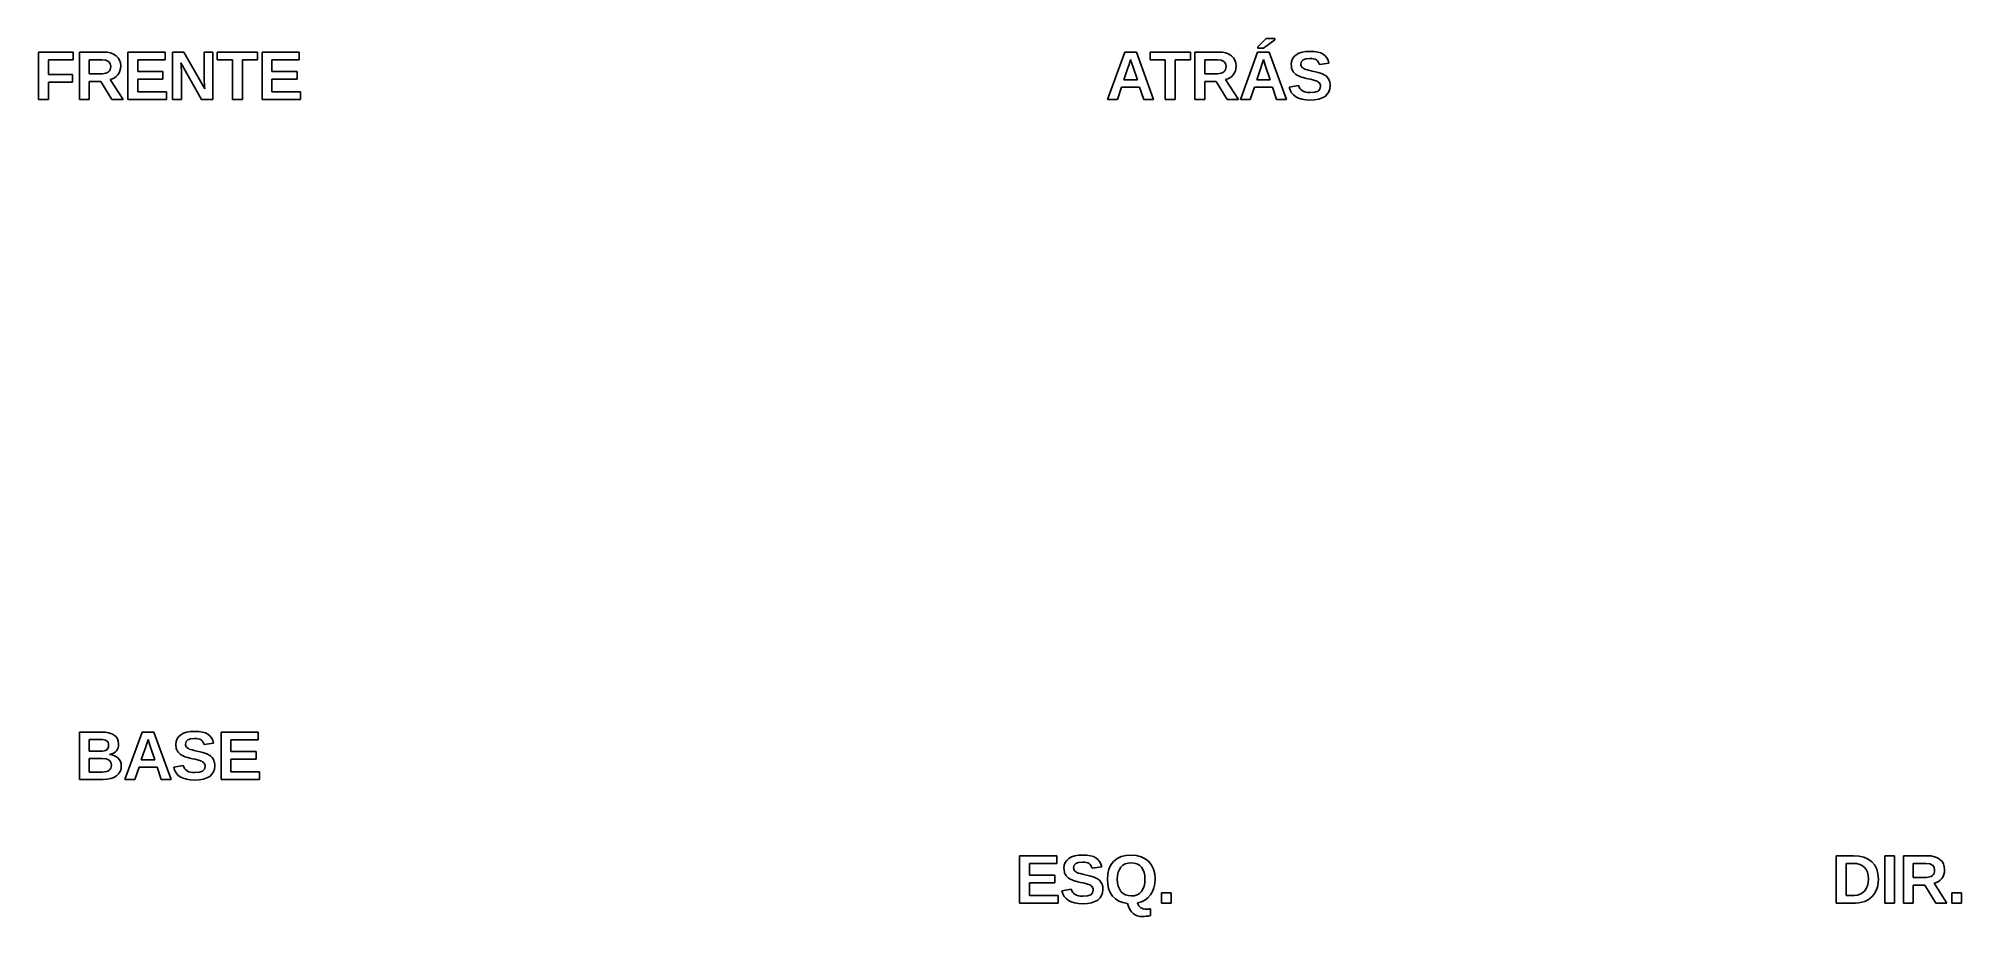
# Model space of a CAD drawing. Header units: metres. Extents: x 30 to 185, y 17 to 88.
import ezdxf

# ---------------------------------------------------------------- set-up
doc = ezdxf.new("R2010")
doc.units = ezdxf.units.M

msp = doc.modelspace()

# ---------------------------------------------------------------- linework, layer by layer
for p, q in [((128.843, 88.0122), (128.16, 87.3232)), ((128.16, 87.3232), (128.16, 87.2391)), ((128.16, 87.2391), (128.621, 87.2391)), ((128.621, 87.2391), (129.543, 87.8955)), ((129.543, 88.0122), (128.843, 88.0122)), ((129.543, 87.8955), (129.543, 88.0122)), ((32.3392, 86.9109), (29.5209, 86.9109)), ((29.5209, 86.9109), (29.5209, 83.089)), ((30.3211, 85.1098), (30.3211, 86.2925)), ((30.3211, 86.2925), (32.3392, 86.2925)), ((32.3392, 86.2925), (32.3392, 86.9109)), ((34.7445, 86.9109), (32.8349, 86.9109)), ((32.8349, 86.9109), (32.8349, 83.089)), ((33.6351, 85.1613), (33.6351, 86.2897)), ((33.6351, 86.2897), (34.6604, 86.2897)), ((34.6604, 86.2897), (34.969, 86.2553)), ((35.0668, 86.8925), (34.7445, 86.9109)), ((34.969, 86.2553), (35.1894, 86.1521)), ((35.3501, 86.8373), (35.0668, 86.8925)), ((35.1894, 86.1521), (35.3216, 85.98)), ((35.3216, 85.98), (35.3657, 85.7391)), ((35.3548, 85.6098), (35.3223, 85.4957)), ((35.5944, 86.7453), (35.3501, 86.8373)), ((35.3657, 85.7391), (35.3548, 85.6098)), ((35.7997, 86.6166), (35.5944, 86.7453)), ((35.9623, 86.4534), (35.7997, 86.6166)), ((36.0784, 86.2582), (35.9623, 86.4534)), ((36.1481, 86.031), (36.0784, 86.2582)), ((36.1144, 85.3976), (36.1571, 85.5778)), ((36.1713, 85.7717), (36.1481, 86.031)), ((36.1571, 85.5778), (36.1713, 85.7717)), ((39.7584, 86.9109), (36.7529, 86.9109)), ((36.7529, 86.9109), (36.7529, 83.089)), ((37.5531, 85.3322), (37.5531, 86.2925)), ((37.5531, 86.2925), (39.7584, 86.2925)), ((39.7584, 86.2925), (39.7584, 86.9109)), ((41.2857, 86.9109), (40.3716, 86.9109)), ((40.3716, 86.9109), (40.3716, 83.089)), ((41.0548, 85.8283), (41.0335, 86.0321)), ((41.0335, 86.0321), (42.6989, 83.089)), ((41.0701, 85.6455), (41.0548, 85.8283)), ((41.0792, 85.4838), (41.0701, 85.6455)), ((42.9756, 83.9434), (41.2857, 86.9109)), ((43.6375, 86.9109), (42.9268, 86.9109)), ((42.9268, 86.9109), (42.9268, 84.6893)), ((43.6375, 83.089), (43.6375, 86.9109)), ((47.2517, 86.9109), (43.9804, 86.9109)), ((43.9804, 86.9109), (43.9804, 86.2925)), ((43.9804, 86.2925), (45.2146, 86.2925)), ((45.2146, 86.2925), (45.2146, 83.089)), ((46.0148, 86.2925), (47.2517, 86.2925)), ((46.0148, 83.089), (46.0148, 86.2925)), ((47.2517, 86.2925), (47.2517, 86.9109)), ((50.6091, 86.9109), (47.6036, 86.9109)), ((47.6036, 86.9109), (47.6036, 83.089)), ((48.4038, 85.3322), (48.4038, 86.2925)), ((48.4038, 86.2925), (50.6091, 86.2925)), ((50.6091, 86.2925), (50.6091, 86.9109)), ((117.391, 86.9109), (115.996, 83.089)), ((118.335, 86.9109), (117.391, 86.9109)), ((117.504, 85.2214), (117.646, 85.6347)), ((117.646, 85.6347), (117.738, 85.9076)), ((117.738, 85.9076), (117.781, 86.0402)), ((117.781, 86.0402), (117.799, 86.1009)), ((117.799, 86.1009), (117.816, 86.1582)), ((117.816, 86.1582), (117.832, 86.2121)), ((117.832, 86.2121), (117.846, 86.2626)), ((117.846, 86.2626), (117.863, 86.3223)), ((117.863, 86.3223), (117.919, 86.1351)), ((117.919, 86.1351), (118.036, 85.7662)), ((118.036, 85.7662), (118.413, 84.6677)), ((119.723, 83.089), (118.335, 86.9109)), ((122.707, 86.9109), (119.436, 86.9109)), ((119.436, 86.9109), (119.436, 86.2925)), ((119.436, 86.2925), (120.67, 86.2925)), ((120.67, 86.2925), (120.67, 83.089)), ((121.47, 86.2925), (122.707, 86.2925)), ((121.47, 83.089), (121.47, 86.2925)), ((122.707, 86.2925), (122.707, 86.9109)), ((124.969, 86.9109), (123.059, 86.9109)), ((123.059, 86.9109), (123.059, 83.089)), ((123.859, 85.1613), (123.859, 86.2897)), ((123.859, 86.2897), (124.884, 86.2897)), ((124.884, 86.2897), (125.193, 86.2553)), ((125.291, 86.8925), (124.969, 86.9109)), ((125.193, 86.2553), (125.413, 86.1521)), ((125.574, 86.8373), (125.291, 86.8925)), ((125.413, 86.1521), (125.546, 85.98)), ((125.546, 85.98), (125.59, 85.7391)), ((125.579, 85.6098), (125.546, 85.4957)), ((125.818, 86.7453), (125.574, 86.8373)), ((125.59, 85.7391), (125.579, 85.6098)), ((126.024, 86.6166), (125.818, 86.7453)), ((126.186, 86.4534), (126.024, 86.6166)), ((126.302, 86.2582), (126.186, 86.4534)), ((126.372, 86.031), (126.302, 86.2582)), ((126.338, 85.3976), (126.381, 85.5778)), ((126.395, 85.7717), (126.372, 86.031)), ((126.381, 85.5778), (126.395, 85.7717)), ((128.138, 86.9109), (126.744, 83.089)), ((129.082, 86.9109), (128.138, 86.9109)), ((128.252, 85.2214), (128.393, 85.6347)), ((128.393, 85.6347), (128.485, 85.9076)), ((128.485, 85.9076), (128.529, 86.0402)), ((128.529, 86.0402), (128.547, 86.1009)), ((128.547, 86.1009), (128.564, 86.1582)), ((128.564, 86.1582), (128.579, 86.2121)), ((128.579, 86.2121), (128.594, 86.2626)), ((128.594, 86.2626), (128.61, 86.3223)), ((128.61, 86.3223), (128.667, 86.1351)), ((128.667, 86.1351), (128.783, 85.7662)), ((128.783, 85.7662), (129.161, 84.6677)), ((130.471, 83.089), (129.082, 86.9109)), ((130.887, 86.143), (130.862, 85.8991)), ((130.862, 85.8991), (130.866, 85.8003)), ((130.866, 85.8003), (130.876, 85.7072)), ((130.876, 85.7072), (130.892, 85.6199)), ((130.96, 86.3565), (130.887, 86.143)), ((130.892, 85.6199), (130.915, 85.5384)), ((131.081, 86.5397), (130.96, 86.3565)), ((131.252, 86.6925), (131.081, 86.5397)), ((131.468, 86.813), (131.252, 86.6925)), ((131.729, 86.899), (131.468, 86.813)), ((131.641, 85.9453), (131.686, 86.1446)), ((131.646, 85.8741), (131.641, 85.9453)), ((131.66, 85.8096), (131.646, 85.8741)), ((131.684, 85.752), (131.66, 85.8096)), ((131.718, 85.7011), (131.684, 85.752)), ((131.686, 86.1446), (131.823, 86.287)), ((131.762, 85.6554), (131.718, 85.7011)), ((132.035, 86.9507), (131.729, 86.899)), ((131.814, 85.6133), (131.762, 85.6554)), ((131.876, 85.5747), (131.814, 85.6133)), ((131.823, 86.287), (132.05, 86.3725)), ((131.947, 85.5397), (131.876, 85.5747)), ((132.384, 86.9679), (132.035, 86.9507)), ((132.05, 86.3725), (132.368, 86.4009)), ((132.368, 86.4009), (132.529, 86.3931)), ((132.717, 86.954), (132.384, 86.9679)), ((132.529, 86.3931), (132.67, 86.3697)), ((132.67, 86.3697), (132.791, 86.3307)), ((133.006, 86.9122), (132.717, 86.954)), ((132.791, 86.3307), (132.893, 86.2761)), ((132.893, 86.2761), (132.977, 86.2061)), ((132.977, 86.2061), (133.045, 86.1209)), ((133.251, 86.8427), (133.006, 86.9122)), ((133.045, 86.1209), (133.098, 86.0203)), ((133.098, 86.0203), (133.135, 85.9045)), ((133.135, 85.9045), (133.911, 86.0103)), ((133.451, 86.7454), (133.251, 86.8427)), ((133.614, 86.6161), (133.451, 86.7454)), ((133.745, 86.4505), (133.614, 86.6161)), ((133.844, 86.2485), (133.745, 86.4505)), ((133.911, 86.0103), (133.844, 86.2485)), ((32.2768, 85.1098), (30.3211, 85.1098)), ((30.3211, 84.4913), (32.2768, 84.4913)), ((30.3211, 83.089), (30.3211, 84.4913)), ((32.2768, 84.4913), (32.2768, 85.1098)), ((34.6822, 85.1613), (33.6351, 85.1613)), ((33.6351, 84.5402), (34.5737, 84.5402)), ((33.6351, 83.089), (33.6351, 84.5402)), ((34.5737, 84.5402), (35.4606, 83.089)), ((34.8402, 85.1708), (34.6822, 85.1613)), ((34.9778, 85.1993), (34.8402, 85.1708)), ((35.0951, 85.2468), (34.9778, 85.1993)), ((35.1921, 85.3132), (35.0951, 85.2468)), ((35.268, 85.3968), (35.1921, 85.3132)), ((35.3223, 85.4957), (35.268, 85.3968)), ((35.3277, 84.6948), (35.5117, 84.7534)), ((36.3612, 83.089), (35.3277, 84.6948)), ((35.5117, 84.7534), (35.6756, 84.8369)), ((35.6756, 84.8369), (35.8195, 84.9453)), ((35.8195, 84.9453), (35.9435, 85.0786)), ((35.9435, 85.0786), (36.0432, 85.2312)), ((36.0432, 85.2312), (36.1144, 85.3976)), ((39.5929, 85.3322), (37.5531, 85.3322)), ((37.5531, 83.7074), (37.5531, 84.7138)), ((37.5531, 84.7138), (39.5929, 84.7138)), ((39.5929, 84.7138), (39.5929, 85.3322)), ((41.0823, 85.3431), (41.0792, 85.4838)), ((41.0823, 83.089), (41.0823, 85.3431)), ((42.9268, 84.6893), (42.9298, 84.5166)), ((42.9298, 84.5166), (42.939, 84.3347)), ((42.939, 84.3347), (42.9542, 84.1436)), ((42.9542, 84.1436), (42.9756, 83.9434)), ((50.4436, 85.3322), (48.4038, 85.3322)), ((48.4038, 83.7074), (48.4038, 84.7138)), ((48.4038, 84.7138), (50.4436, 84.7138)), ((50.4436, 84.7138), (50.4436, 85.3322)), ((116.796, 83.089), (117.136, 84.0655)), ((117.136, 84.0655), (118.592, 84.0655)), ((117.315, 84.6677), (117.504, 85.2214)), ((118.413, 84.6677), (117.315, 84.6677)), ((118.592, 84.0655), (118.931, 83.089)), ((124.906, 85.1613), (123.859, 85.1613)), ((123.859, 84.5402), (124.798, 84.5402)), ((123.859, 83.089), (123.859, 84.5402)), ((124.798, 84.5402), (125.685, 83.089)), ((125.064, 85.1708), (124.906, 85.1613)), ((125.202, 85.1993), (125.064, 85.1708)), ((125.319, 85.2468), (125.202, 85.1993)), ((125.416, 85.3132), (125.319, 85.2468)), ((125.492, 85.3968), (125.416, 85.3132)), ((125.546, 85.4957), (125.492, 85.3968)), ((125.552, 84.6948), (125.736, 84.7534)), ((126.585, 83.089), (125.552, 84.6948)), ((125.736, 84.7534), (125.9, 84.8369)), ((125.9, 84.8369), (126.044, 84.9453)), ((126.044, 84.9453), (126.167, 85.0786)), ((126.167, 85.0786), (126.267, 85.2312)), ((126.267, 85.2312), (126.338, 85.3976)), ((127.544, 83.089), (127.883, 84.0655)), ((127.883, 84.0655), (129.34, 84.0655)), ((128.062, 84.6677), (128.252, 85.2214)), ((129.161, 84.6677), (128.062, 84.6677)), ((129.34, 84.0655), (129.679, 83.089)), ((131.456, 84.2119), (130.683, 84.0845)), ((130.683, 84.0845), (130.762, 83.8368)), ((130.915, 85.5384), (130.944, 85.4623)), ((130.944, 85.4623), (130.979, 85.3912)), ((130.979, 85.3912), (131.018, 85.3253)), ((131.018, 85.3253), (131.063, 85.2644)), ((131.063, 85.2644), (131.113, 85.2082)), ((131.113, 85.2082), (131.168, 85.1562)), ((131.168, 85.1562), (131.228, 85.1085)), ((131.228, 85.1085), (131.294, 85.065)), ((131.294, 85.065), (131.364, 85.025)), ((131.364, 85.025), (131.437, 84.9877)), ((131.437, 84.9877), (131.515, 84.9531)), ((131.505, 84.0705), (131.456, 84.2119)), ((131.572, 83.9498), (131.505, 84.0705)), ((131.515, 84.9531), (131.597, 84.9213)), ((131.597, 84.9213), (131.698, 84.8883)), ((131.698, 84.8883), (131.831, 84.8504)), ((131.831, 84.8504), (131.996, 84.8076)), ((132.043, 85.5044), (131.947, 85.5397)), ((131.996, 84.8076), (132.194, 84.7599)), ((132.177, 85.4648), (132.043, 85.5044)), ((132.351, 85.421), (132.177, 85.4648)), ((132.194, 84.7599), (132.422, 84.7116)), ((132.563, 85.3729), (132.351, 85.421)), ((132.422, 84.7116), (132.61, 84.667)), ((132.819, 85.3157), (132.563, 85.3729)), ((132.61, 84.667), (132.758, 84.6261)), ((132.758, 84.6261), (132.866, 84.589)), ((133.035, 85.2607), (132.819, 85.3157)), ((132.866, 84.589), (132.948, 84.5515)), ((132.948, 84.5515), (133.021, 84.5096)), ((133.021, 84.5096), (133.084, 84.4634)), ((133.213, 85.2079), (133.035, 85.2607)), ((133.084, 84.4634), (133.137, 84.4127)), ((133.137, 84.4127), (133.179, 84.3562)), ((133.179, 84.3562), (133.209, 84.2926)), ((133.233, 84.1441), (133.181, 83.921)), ((133.209, 84.2926), (133.227, 84.222)), ((133.351, 85.1573), (133.213, 85.2079)), ((133.227, 84.222), (133.233, 84.1441)), ((133.464, 85.1057), (133.351, 85.1573)), ((133.564, 85.0501), (133.464, 85.1057)), ((133.651, 84.9904), (133.564, 85.0501)), ((133.727, 84.9267), (133.651, 84.9904)), ((133.792, 84.8577), (133.727, 84.9267)), ((133.849, 84.7823), (133.792, 84.8577)), ((133.898, 84.7004), (133.849, 84.7823)), ((133.938, 84.612), (133.898, 84.7004)), ((133.97, 84.517), (133.938, 84.612)), ((133.993, 84.415), (133.97, 84.517)), ((133.986, 83.9261), (134.012, 84.1903)), ((134.007, 84.3061), (133.993, 84.415)), ((134.012, 84.1903), (134.007, 84.3061)), ((29.5209, 83.089), (30.3211, 83.089)), ((32.8349, 83.089), (33.6351, 83.089)), ((35.4606, 83.089), (36.3612, 83.089)), ((36.7529, 83.089), (39.8696, 83.089)), ((39.8696, 83.7074), (37.5531, 83.7074)), ((39.8696, 83.089), (39.8696, 83.7074)), ((40.3716, 83.089), (41.0823, 83.089)), ((42.6989, 83.089), (43.6375, 83.089)), ((45.2146, 83.089), (46.0148, 83.089)), ((47.6036, 83.089), (50.7203, 83.089)), ((50.7203, 83.7074), (48.4038, 83.7074)), ((50.7203, 83.089), (50.7203, 83.7074)), ((115.996, 83.089), (116.796, 83.089)), ((118.931, 83.089), (119.723, 83.089)), ((120.67, 83.089), (121.47, 83.089)), ((123.059, 83.089), (123.859, 83.089)), ((125.685, 83.089), (126.585, 83.089)), ((126.744, 83.089), (127.544, 83.089)), ((129.679, 83.089), (130.471, 83.089)), ((130.762, 83.8368), (130.877, 83.6227)), ((130.877, 83.6227), (131.03, 83.4421)), ((131.03, 83.4421), (131.22, 83.2951)), ((131.22, 83.2951), (131.449, 83.1812)), ((131.449, 83.1812), (131.718, 83.0998)), ((131.658, 83.8501), (131.572, 83.9498)), ((131.763, 83.7711), (131.658, 83.8501)), ((131.718, 83.0998), (132.026, 83.051)), ((131.888, 83.7112), (131.763, 83.7711)), ((132.035, 83.6684), (131.888, 83.7112)), ((132.026, 83.051), (132.373, 83.0348)), ((132.204, 83.6427), (132.035, 83.6684)), ((132.395, 83.6342), (132.204, 83.6427)), ((132.373, 83.0348), (132.752, 83.0533)), ((132.762, 83.6661), (132.395, 83.6342)), ((132.752, 83.0533), (133.082, 83.109)), ((133.024, 83.7617), (132.762, 83.6661)), ((133.181, 83.921), (133.024, 83.7617)), ((133.082, 83.109), (133.363, 83.2018)), ((133.363, 83.2018), (133.595, 83.3317)), ((133.595, 83.3317), (133.777, 83.4968)), ((133.777, 83.4968), (133.908, 83.6949)), ((133.908, 83.6949), (133.986, 83.9261)), ((34.5845, 31.9109), (32.8349, 31.9109)), ((32.8349, 31.9109), (32.8349, 28.089)), ((33.6351, 30.3702), (33.6351, 31.3169)), ((33.6351, 31.3169), (34.5465, 31.3169)), ((34.5465, 31.3169), (34.698, 31.3101)), ((34.9131, 31.8957), (34.5845, 31.9109)), ((34.698, 31.3101), (34.8297, 31.2897)), ((34.8297, 31.2897), (34.9415, 31.2558)), ((35.1992, 31.8502), (34.9131, 31.8957)), ((34.9415, 31.2558), (35.0334, 31.2083)), ((35.0334, 31.2083), (35.1052, 31.1448)), ((35.1052, 31.1448), (35.1565, 31.0626)), ((35.4427, 31.7743), (35.1992, 31.8502)), ((35.6437, 31.6681), (35.4427, 31.7743)), ((35.801, 31.5322), (35.6437, 31.6681)), ((35.9133, 31.3674), (35.801, 31.5322)), ((35.9807, 31.1735), (35.9133, 31.3674)), ((36.0031, 30.9507), (35.9807, 31.1735)), ((37.9139, 31.9109), (36.5197, 28.089)), ((38.8578, 31.9109), (37.9139, 31.9109)), ((38.3228, 31.1009), (38.3398, 31.1582)), ((38.3398, 31.1582), (38.3554, 31.2121)), ((38.3554, 31.2121), (38.3696, 31.2626)), ((38.3696, 31.2626), (38.3858, 31.3223)), ((38.3858, 31.3223), (38.4429, 31.1351)), ((38.4429, 31.1351), (38.5594, 30.7662)), ((40.2466, 28.089), (38.8578, 31.9109)), ((40.6627, 31.143), (40.6384, 30.8991)), ((40.7357, 31.3565), (40.6627, 31.143)), ((40.8574, 31.5397), (40.7357, 31.3565)), ((41.0276, 31.6925), (40.8574, 31.5397)), ((41.2444, 31.813), (41.0276, 31.6925)), ((41.5054, 31.899), (41.2444, 31.813)), ((41.4169, 30.9453), (41.4623, 31.1446)), ((41.4623, 31.1446), (41.5986, 31.287)), ((41.8106, 31.9507), (41.5054, 31.899)), ((41.5986, 31.287), (41.8258, 31.3725)), ((42.1601, 31.9679), (41.8106, 31.9507)), ((41.8258, 31.3725), (42.1438, 31.4009)), ((42.1438, 31.4009), (42.3048, 31.3931)), ((42.4933, 31.954), (42.1601, 31.9679)), ((42.3048, 31.3931), (42.4459, 31.3697)), ((42.4459, 31.3697), (42.5672, 31.3307)), ((42.7823, 31.9122), (42.4933, 31.954)), ((42.5672, 31.3307), (42.6687, 31.2761)), ((42.6687, 31.2761), (42.7525, 31.2061)), ((42.7525, 31.2061), (42.8209, 31.1209)), ((43.027, 31.8427), (42.7823, 31.9122)), ((42.8209, 31.1209), (42.8739, 31.0203)), ((43.2274, 31.7454), (43.027, 31.8427)), ((43.39, 31.6161), (43.2274, 31.7454)), ((43.5208, 31.4505), (43.39, 31.6161)), ((43.6199, 31.2485), (43.5208, 31.4505)), ((43.6873, 31.0103), (43.6199, 31.2485)), ((47.2951, 31.9109), (44.2896, 31.9109)), ((44.2896, 31.9109), (44.2896, 28.089)), ((45.0898, 30.3322), (45.0898, 31.2925)), ((45.0898, 31.2925), (47.2951, 31.2925)), ((47.2951, 31.2925), (47.2951, 31.9109)), ((34.552, 30.3702), (33.6351, 30.3702)), ((33.6351, 28.683), (33.6351, 29.7789)), ((33.6351, 29.7789), (34.6496, 29.7789)), ((34.7099, 30.3776), (34.552, 30.3702)), ((34.6496, 29.7789), (34.9866, 29.7453)), ((34.8446, 30.3997), (34.7099, 30.3776)), ((34.956, 30.4366), (34.8446, 30.3997)), ((35.0443, 30.4882), (34.956, 30.4366)), ((34.9866, 29.7453), (35.2274, 29.6446)), ((35.1113, 30.5546), (35.0443, 30.4882)), ((35.1592, 30.6357), (35.1113, 30.5546)), ((35.1565, 31.0626), (35.1873, 30.9617)), ((35.1879, 30.7316), (35.1592, 30.6357)), ((35.1873, 30.9617), (35.1975, 30.8422)), ((35.1975, 30.8422), (35.1879, 30.7316)), ((35.2274, 29.6446), (35.3718, 29.4768)), ((35.2735, 30.0989), (35.4462, 30.1474)), ((35.4916, 30.0604), (35.2735, 30.0989)), ((35.4462, 30.1474), (35.5952, 30.2139)), ((35.6821, 29.9989), (35.4916, 30.0604)), ((35.5952, 30.2139), (35.7208, 30.2986)), ((35.8449, 29.9146), (35.6821, 29.9989)), ((35.7208, 30.2986), (35.8227, 30.4014)), ((35.8227, 30.4014), (35.9017, 30.5196)), ((35.9801, 29.8073), (35.8449, 29.9146)), ((35.9017, 30.5196), (35.958, 30.6506)), ((35.958, 30.6506), (35.9919, 30.7943)), ((36.0863, 29.6791), (35.9801, 29.8073)), ((35.9919, 30.7943), (36.0031, 30.9507)), ((36.1622, 29.5317), (36.0863, 29.6791)), ((37.8379, 29.6677), (38.0278, 30.2214)), ((38.9365, 29.6677), (37.8379, 29.6677)), ((38.0278, 30.2214), (38.1689, 30.6347)), ((38.1689, 30.6347), (38.2611, 30.9076)), ((38.2611, 30.9076), (38.3045, 31.0402)), ((38.3045, 31.0402), (38.3228, 31.1009)), ((38.5594, 30.7662), (38.9365, 29.6677)), ((40.6384, 30.8991), (40.6417, 30.8003)), ((40.6417, 30.8003), (40.6516, 30.7072)), ((40.6516, 30.7072), (40.6682, 30.6199)), ((40.6682, 30.6199), (40.6913, 30.5384)), ((40.6913, 30.5384), (40.7204, 30.4623)), ((40.7204, 30.4623), (40.7547, 30.3912)), ((40.7547, 30.3912), (40.7943, 30.3253)), ((40.7943, 30.3253), (40.8391, 30.2644)), ((40.8391, 30.2644), (40.8891, 30.2082)), ((40.8891, 30.2082), (40.9442, 30.1562)), ((40.9442, 30.1562), (41.0044, 30.1085)), ((41.0044, 30.1085), (41.0696, 30.065)), ((41.0696, 30.065), (41.1395, 30.025)), ((41.1395, 30.025), (41.2134, 29.9877)), ((41.2134, 29.9877), (41.2914, 29.9531)), ((41.2914, 29.9531), (41.3734, 29.9213)), ((41.3734, 29.9213), (41.4738, 29.8883)), ((41.4217, 30.8741), (41.4169, 30.9453)), ((41.4362, 30.8096), (41.4217, 30.8741)), ((41.4604, 30.752), (41.4362, 30.8096)), ((41.4942, 30.7011), (41.4604, 30.752)), ((41.4738, 29.8883), (41.6068, 29.8504)), ((41.5375, 30.6554), (41.4942, 30.7011)), ((41.5901, 30.6133), (41.5375, 30.6554)), ((41.6521, 30.5747), (41.5901, 30.6133)), ((41.6068, 29.8504), (41.7722, 29.8076)), ((41.7234, 30.5397), (41.6521, 30.5747)), ((41.8188, 30.5044), (41.7234, 30.5397)), ((41.7722, 29.8076), (41.9702, 29.7599)), ((41.9533, 30.4648), (41.8188, 30.5044)), ((42.1267, 30.421), (41.9533, 30.4648)), ((41.9702, 29.7599), (42.1983, 29.7116)), ((42.3391, 30.3729), (42.1267, 30.421)), ((42.1983, 29.7116), (42.3863, 29.667)), ((42.5949, 30.3157), (42.3391, 30.3729)), ((42.3863, 29.667), (42.534, 29.6261)), ((42.534, 29.6261), (42.6416, 29.589)), ((42.8114, 30.2607), (42.5949, 30.3157)), ((42.6416, 29.589), (42.7241, 29.5515)), ((42.9888, 30.2079), (42.8114, 30.2607)), ((42.8739, 31.0203), (42.9115, 30.9045)), ((42.9115, 30.9045), (43.6873, 31.0103)), ((43.1271, 30.1573), (42.9888, 30.2079)), ((43.2396, 30.1057), (43.1271, 30.1573)), ((43.3397, 30.0501), (43.2396, 30.1057)), ((43.4274, 29.9904), (43.3397, 30.0501)), ((43.5028, 29.9267), (43.4274, 29.9904)), ((43.5679, 29.8577), (43.5028, 29.9267)), ((43.6248, 29.7823), (43.5679, 29.8577)), ((43.6737, 29.7004), (43.6248, 29.7823)), ((43.7144, 29.612), (43.6737, 29.7004)), ((43.7464, 29.517), (43.7144, 29.612)), ((47.1296, 30.3322), (45.0898, 30.3322)), ((45.0898, 28.7074), (45.0898, 29.7138)), ((45.0898, 29.7138), (47.1296, 29.7138)), ((47.1296, 29.7138), (47.1296, 30.3322)), ((32.8349, 28.089), (34.7473, 28.089)), ((34.6794, 28.683), (33.6351, 28.683)), ((34.8591, 28.6918), (34.6794, 28.683)), ((34.7473, 28.089), (35.0755, 28.1068)), ((35.0127, 28.7179), (34.8591, 28.6918)), ((35.1405, 28.7616), (35.0127, 28.7179)), ((35.0755, 28.1068), (35.3657, 28.1602)), ((35.2423, 28.8227), (35.1405, 28.7616)), ((35.32, 28.9013), (35.2423, 28.8227)), ((35.3755, 28.9973), (35.32, 28.9013)), ((35.3657, 28.1602), (35.618, 28.2492)), ((35.3718, 29.4768), (35.42, 29.2418)), ((35.4089, 29.1108), (35.3755, 28.9973)), ((35.42, 29.2418), (35.4089, 29.1108)), ((35.618, 28.2492), (35.8322, 28.3738)), ((35.8322, 28.3738), (36.0031, 28.5309)), ((36.0031, 28.5309), (36.1252, 28.7176)), ((36.1252, 28.7176), (36.1984, 28.9338)), ((36.2077, 29.3651), (36.1622, 29.5317)), ((36.1984, 28.9338), (36.2229, 29.1794)), ((36.2229, 29.1794), (36.2077, 29.3651)), ((36.5197, 28.089), (37.3199, 28.089)), ((37.3199, 28.089), (37.6589, 29.0655)), ((37.6589, 29.0655), (39.1155, 29.0655)), ((39.1155, 29.0655), (39.4546, 28.089)), ((39.4546, 28.089), (40.2466, 28.089)), ((41.2325, 29.2119), (40.4594, 29.0845)), ((40.4594, 29.0845), (40.5377, 28.8368)), ((40.5377, 28.8368), (40.6533, 28.6227)), ((40.6533, 28.6227), (40.8062, 28.4421)), ((40.8062, 28.4421), (40.9964, 28.2951)), ((40.9964, 28.2951), (41.2251, 28.1812)), ((41.2251, 28.1812), (41.4935, 28.0998)), ((41.2811, 29.0705), (41.2325, 29.2119)), ((41.3484, 28.9498), (41.2811, 29.0705)), ((41.4343, 28.8501), (41.3484, 28.9498)), ((41.5389, 28.7711), (41.4343, 28.8501)), ((41.4935, 28.0998), (41.8015, 28.051)), ((41.6639, 28.7112), (41.5389, 28.7711)), ((41.8109, 28.6684), (41.6639, 28.7112)), ((41.8015, 28.051), (42.1492, 28.0348)), ((41.9799, 28.6427), (41.8109, 28.6684)), ((42.171, 28.6342), (41.9799, 28.6427)), ((42.1492, 28.0348), (42.5277, 28.0533)), ((42.5377, 28.6661), (42.171, 28.6342)), ((42.5277, 28.0533), (42.8575, 28.109)), ((42.7996, 28.7617), (42.5377, 28.6661)), ((42.7241, 29.5515), (42.7969, 29.5096)), ((42.7969, 29.5096), (42.8598, 29.4634)), ((42.9567, 28.921), (42.7996, 28.7617)), ((42.8575, 28.109), (43.1387, 28.2018)), ((42.8598, 29.4634), (42.9128, 29.4127)), ((42.9128, 29.4127), (42.9549, 29.3562)), ((42.9549, 29.3562), (42.985, 29.2926)), ((43.0091, 29.1441), (42.9567, 28.921)), ((42.985, 29.2926), (43.0031, 29.222)), ((43.0031, 29.222), (43.0091, 29.1441)), ((43.1387, 28.2018), (43.3712, 28.3317)), ((43.3712, 28.3317), (43.5534, 28.4968)), ((43.5534, 28.4968), (43.6835, 28.6949)), ((43.6835, 28.6949), (43.7616, 28.9261)), ((43.7693, 29.415), (43.7464, 29.517)), ((43.7616, 28.9261), (43.7876, 29.1903)), ((43.783, 29.3061), (43.7693, 29.415)), ((43.7876, 29.1903), (43.783, 29.3061)), ((44.2896, 28.089), (47.4063, 28.089)), ((47.4063, 28.7074), (45.0898, 28.7074)), ((47.4063, 28.089), (47.4063, 28.7074)), ((111.895, 21.9109), (108.889, 21.9109)), ((108.889, 21.9109), (108.889, 18.089)), ((111.895, 21.2925), (111.895, 21.9109)), ((113.081, 21.813), (112.865, 21.6925)), ((113.342, 21.899), (113.081, 21.813)), ((113.648, 21.9507), (113.342, 21.899)), ((113.997, 21.9679), (113.648, 21.9507)), ((114.33, 21.954), (113.997, 21.9679)), ((114.619, 21.9122), (114.33, 21.954)), ((114.864, 21.8427), (114.619, 21.9122)), ((115.064, 21.7454), (114.864, 21.8427)), ((117.102, 21.839), (116.773, 21.6779)), ((117.482, 21.9357), (117.102, 21.839)), ((117.911, 21.9679), (117.482, 21.9357)), ((118.341, 21.9353), (117.911, 21.9679)), ((118.721, 21.8377), (118.341, 21.9353)), ((119.051, 21.6749), (118.721, 21.8377)), ((176.33, 21.9109), (174.946, 21.9109)), ((174.946, 21.9109), (174.946, 18.089)), ((176.785, 21.8805), (176.33, 21.9109)), ((177.186, 21.7892), (176.785, 21.8805)), ((177.532, 21.637), (177.186, 21.7892)), ((179.664, 21.9109), (178.864, 21.9109)), ((178.864, 21.9109), (178.864, 18.089)), ((179.664, 18.089), (179.664, 21.9109)), ((182.281, 21.9109), (180.372, 21.9109)), ((180.372, 21.9109), (180.372, 18.089)), ((182.603, 21.8925), (182.281, 21.9109)), ((182.887, 21.8373), (182.603, 21.8925)), ((183.131, 21.7453), (182.887, 21.8373)), ((109.689, 20.3322), (109.689, 21.2925)), ((109.689, 21.2925), (111.895, 21.2925)), ((111.729, 20.3322), (109.689, 20.3322)), ((111.729, 19.7138), (111.729, 20.3322)), ((112.5, 21.143), (112.475, 20.8991)), ((112.475, 20.8991), (112.479, 20.8003)), ((112.479, 20.8003), (112.489, 20.7072)), ((112.489, 20.7072), (112.505, 20.6199)), ((112.573, 21.3565), (112.5, 21.143)), ((112.505, 20.6199), (112.528, 20.5384)), ((112.528, 20.5384), (112.557, 20.4623)), ((112.557, 20.4623), (112.592, 20.3912)), ((112.694, 21.5397), (112.573, 21.3565)), ((112.592, 20.3912), (112.631, 20.3253)), ((112.631, 20.3253), (112.676, 20.2644)), ((112.676, 20.2644), (112.726, 20.2082)), ((112.865, 21.6925), (112.694, 21.5397)), ((113.254, 20.9453), (113.299, 21.1446)), ((113.259, 20.8741), (113.254, 20.9453)), ((113.273, 20.8096), (113.259, 20.8741)), ((113.297, 20.752), (113.273, 20.8096)), ((113.331, 20.7011), (113.297, 20.752)), ((113.299, 21.1446), (113.436, 21.287)), ((113.374, 20.6554), (113.331, 20.7011)), ((113.427, 20.6133), (113.374, 20.6554)), ((113.489, 20.5747), (113.427, 20.6133)), ((113.436, 21.287), (113.663, 21.3725)), ((113.56, 20.5397), (113.489, 20.5747)), ((113.656, 20.5044), (113.56, 20.5397)), ((113.79, 20.4648), (113.656, 20.5044)), ((113.663, 21.3725), (113.981, 21.4009)), ((113.964, 20.421), (113.79, 20.4648)), ((114.176, 20.3729), (113.964, 20.421)), ((113.981, 21.4009), (114.142, 21.3931)), ((114.142, 21.3931), (114.283, 21.3697)), ((114.432, 20.3157), (114.176, 20.3729)), ((114.283, 21.3697), (114.404, 21.3307)), ((114.404, 21.3307), (114.506, 21.2761)), ((114.648, 20.2607), (114.432, 20.3157)), ((114.506, 21.2761), (114.59, 21.2061)), ((114.59, 21.2061), (114.658, 21.1209)), ((114.826, 20.2079), (114.648, 20.2607)), ((114.658, 21.1209), (114.711, 21.0203)), ((114.711, 21.0203), (114.748, 20.9045)), ((114.748, 20.9045), (115.524, 21.0103)), ((115.227, 21.6161), (115.064, 21.7454)), ((115.358, 21.4505), (115.227, 21.6161)), ((115.457, 21.2485), (115.358, 21.4505)), ((115.524, 21.0103), (115.457, 21.2485)), ((116.015, 20.4521), (115.983, 20.0176)), ((116.11, 20.8361), (116.015, 20.4521)), ((116.27, 21.1695), (116.11, 20.8361)), ((116.493, 21.4525), (116.27, 21.1695)), ((116.773, 21.6779), (116.493, 21.4525)), ((116.788, 20.0176), (116.807, 20.3123)), ((116.807, 20.3123), (116.862, 20.5726)), ((116.862, 20.5726), (116.953, 20.7985)), ((116.953, 20.7985), (117.081, 20.99)), ((117.081, 20.99), (117.243, 21.1425)), ((117.243, 21.1425), (117.435, 21.2514)), ((117.435, 21.2514), (117.658, 21.3168)), ((117.658, 21.3168), (117.911, 21.3385)), ((117.911, 21.3385), (118.161, 21.3166)), ((118.161, 21.3166), (118.381, 21.2507)), ((118.381, 21.2507), (118.572, 21.1409)), ((118.572, 21.1409), (118.733, 20.9873)), ((118.733, 20.9873), (118.861, 20.7949)), ((118.861, 20.7949), (118.953, 20.5692)), ((118.953, 20.5692), (119.008, 20.3101)), ((119.008, 20.3101), (119.026, 20.0176)), ((119.331, 21.4471), (119.051, 21.6749)), ((119.555, 21.1624), (119.331, 21.4471)), ((119.715, 20.8293), (119.555, 21.1624)), ((119.811, 20.4477), (119.715, 20.8293)), ((119.843, 20.0176), (119.811, 20.4477)), ((175.746, 18.7074), (175.746, 21.2925)), ((175.746, 21.2925), (176.313, 21.2925)), ((176.313, 21.2925), (176.593, 21.2722)), ((176.593, 21.2722), (176.839, 21.2114)), ((176.839, 21.2114), (177.05, 21.1101)), ((177.05, 21.1101), (177.227, 20.9683)), ((177.227, 20.9683), (177.368, 20.788)), ((177.368, 20.788), (177.468, 20.5713)), ((177.468, 20.5713), (177.528, 20.3181)), ((177.528, 20.3181), (177.548, 20.0284)), ((177.824, 21.424), (177.532, 21.637)), ((178.056, 21.1542), (177.824, 21.424)), ((178.221, 20.8316), (178.056, 21.1542)), ((178.32, 20.4564), (178.221, 20.8316)), ((178.353, 20.0284), (178.32, 20.4564)), ((181.172, 20.1613), (181.172, 21.2897)), ((181.172, 21.2897), (182.197, 21.2897)), ((182.197, 21.2897), (182.506, 21.2553)), ((182.506, 21.2553), (182.726, 21.1521)), ((182.632, 20.2468), (182.514, 20.1993)), ((182.729, 20.3132), (182.632, 20.2468)), ((182.726, 21.1521), (182.858, 20.98)), ((182.805, 20.3968), (182.729, 20.3132)), ((182.859, 20.4957), (182.805, 20.3968)), ((182.858, 20.98), (182.902, 20.7391)), ((182.891, 20.6098), (182.859, 20.4957)), ((182.902, 20.7391), (182.891, 20.6098)), ((183.336, 21.6166), (183.131, 21.7453)), ((183.499, 21.4534), (183.336, 21.6166)), ((183.48, 20.0786), (183.58, 20.2312)), ((183.615, 21.2582), (183.499, 21.4534)), ((183.58, 20.2312), (183.651, 20.3976)), ((183.685, 21.031), (183.615, 21.2582)), ((183.651, 20.3976), (183.694, 20.5778)), ((183.708, 20.7717), (183.685, 21.031)), ((183.694, 20.5778), (183.708, 20.7717)), ((109.689, 18.7074), (109.689, 19.7138)), ((109.689, 19.7138), (111.729, 19.7138)), ((112.006, 18.7074), (109.689, 18.7074)), ((112.006, 18.089), (112.006, 18.7074)), ((113.069, 19.2119), (112.296, 19.0845)), ((112.296, 19.0845), (112.375, 18.8368)), ((112.375, 18.8368), (112.49, 18.6227)), ((112.726, 20.2082), (112.781, 20.1562)), ((112.781, 20.1562), (112.841, 20.1085)), ((112.841, 20.1085), (112.907, 20.065)), ((112.907, 20.065), (112.977, 20.025)), ((112.977, 20.025), (113.05, 19.9877)), ((113.05, 19.9877), (113.128, 19.9531)), ((113.118, 19.0705), (113.069, 19.2119)), ((113.185, 18.9498), (113.118, 19.0705)), ((113.128, 19.9531), (113.21, 19.9213)), ((113.271, 18.8501), (113.185, 18.9498)), ((113.21, 19.9213), (113.311, 19.8883)), ((113.376, 18.7711), (113.271, 18.8501)), ((113.311, 19.8883), (113.444, 19.8504)), ((113.501, 18.7112), (113.376, 18.7711)), ((113.444, 19.8504), (113.609, 19.8076)), ((113.648, 18.6684), (113.501, 18.7112)), ((113.609, 19.8076), (113.807, 19.7599)), ((113.817, 18.6427), (113.648, 18.6684)), ((113.807, 19.7599), (114.035, 19.7116)), ((114.035, 19.7116), (114.223, 19.667)), ((114.223, 19.667), (114.371, 19.6261)), ((114.371, 19.6261), (114.479, 19.589)), ((114.637, 18.7617), (114.375, 18.6661)), ((114.479, 19.589), (114.561, 19.5515)), ((114.561, 19.5515), (114.634, 19.5096)), ((114.634, 19.5096), (114.697, 19.4634)), ((114.794, 18.921), (114.637, 18.7617)), ((114.697, 19.4634), (114.75, 19.4127)), ((114.75, 19.4127), (114.792, 19.3562)), ((114.792, 19.3562), (114.822, 19.2926)), ((114.846, 19.1441), (114.794, 18.921)), ((114.822, 19.2926), (114.84, 19.222)), ((114.964, 20.1573), (114.826, 20.2079)), ((114.84, 19.222), (114.846, 19.1441)), ((115.077, 20.1057), (114.964, 20.1573)), ((115.177, 20.0501), (115.077, 20.1057)), ((115.264, 19.9904), (115.177, 20.0501)), ((115.34, 19.9267), (115.264, 19.9904)), ((115.405, 19.8577), (115.34, 19.9267)), ((115.39, 18.4968), (115.521, 18.6949)), ((115.462, 19.7823), (115.405, 19.8577)), ((115.511, 19.7004), (115.462, 19.7823)), ((115.551, 19.612), (115.511, 19.7004)), ((115.521, 18.6949), (115.599, 18.9261)), ((115.583, 19.517), (115.551, 19.612)), ((115.606, 19.415), (115.583, 19.517)), ((115.599, 18.9261), (115.625, 19.1903)), ((115.62, 19.3061), (115.606, 19.415)), ((115.625, 19.1903), (115.62, 19.3061)), ((115.983, 20.0176), (116.01, 19.6138)), ((116.01, 19.6138), (116.09, 19.2516)), ((116.09, 19.2516), (116.223, 18.931)), ((116.223, 18.931), (116.41, 18.6518)), ((116.807, 19.7195), (116.788, 20.0176)), ((116.863, 19.4547), (116.807, 19.7195)), ((116.956, 19.2231), (116.863, 19.4547)), ((117.087, 19.0248), (116.956, 19.2231)), ((117.25, 18.8658), (117.087, 19.0248)), ((117.441, 18.7522), (117.25, 18.8658)), ((117.66, 18.684), (117.441, 18.7522)), ((117.906, 18.6613), (117.66, 18.684)), ((118.159, 18.6833), (117.906, 18.6613)), ((118.382, 18.7495), (118.159, 18.6833)), ((118.574, 18.8597), (118.382, 18.7495)), ((118.735, 19.0139), (118.574, 18.8597)), ((118.862, 19.2089), (118.735, 19.0139)), ((118.953, 19.4412), (118.862, 19.2089)), ((119.008, 19.7107), (118.953, 19.4412)), ((119.026, 20.0176), (119.008, 19.7107)), ((119.261, 18.5131), (119.467, 18.7441)), ((119.467, 18.7441), (119.631, 19.0144)), ((119.631, 19.0144), (119.749, 19.3167)), ((119.749, 19.3167), (119.819, 19.6511)), ((119.819, 19.6511), (119.843, 20.0176)), ((121.136, 18.9163), (120.352, 18.9163)), ((120.352, 18.9163), (120.352, 18.089)), ((121.136, 18.089), (121.136, 18.9163)), ((176.425, 18.7074), (175.746, 18.7074)), ((176.669, 18.7296), (176.425, 18.7074)), ((176.887, 18.7962), (176.669, 18.7296)), ((177.079, 18.9073), (176.887, 18.7962)), ((177.244, 19.0627), (177.079, 18.9073)), ((177.377, 19.2564), (177.244, 19.0627)), ((177.472, 19.4818), (177.377, 19.2564)), ((177.529, 19.7392), (177.472, 19.4818)), ((177.548, 20.0284), (177.529, 19.7392)), ((177.841, 18.6074), (177.993, 18.7889)), ((177.993, 18.7889), (178.121, 18.9963)), ((178.121, 18.9963), (178.223, 19.2261)), ((178.223, 19.2261), (178.295, 19.4747)), ((178.295, 19.4747), (178.339, 19.7422)), ((178.339, 19.7422), (178.353, 20.0284)), ((182.219, 20.1613), (181.172, 20.1613)), ((181.172, 19.5402), (182.11, 19.5402)), ((181.172, 18.089), (181.172, 19.5402)), ((182.11, 19.5402), (182.997, 18.089)), ((182.377, 20.1708), (182.219, 20.1613)), ((182.514, 20.1993), (182.377, 20.1708)), ((182.864, 19.6948), (183.048, 19.7534)), ((183.898, 18.089), (182.864, 19.6948)), ((183.048, 19.7534), (183.212, 19.8369)), ((183.212, 19.8369), (183.356, 19.9453)), ((183.356, 19.9453), (183.48, 20.0786)), ((185.079, 18.9163), (184.295, 18.9163)), ((184.295, 18.9163), (184.295, 18.089)), ((185.079, 18.089), (185.079, 18.9163)), ((108.889, 18.089), (112.006, 18.089)), ((112.49, 18.6227), (112.643, 18.4421)), ((112.643, 18.4421), (112.833, 18.2951)), ((112.833, 18.2951), (113.062, 18.1812)), ((113.062, 18.1812), (113.331, 18.0998)), ((113.331, 18.0998), (113.639, 18.051)), ((113.639, 18.051), (113.986, 18.0348)), ((114.008, 18.6342), (113.817, 18.6427)), ((113.986, 18.0348), (114.365, 18.0533)), ((114.375, 18.6661), (114.008, 18.6342)), ((114.365, 18.0533), (114.695, 18.109)), ((114.695, 18.109), (114.976, 18.2018)), ((114.976, 18.2018), (115.208, 18.3317)), ((115.208, 18.3317), (115.39, 18.4968)), ((116.41, 18.6518), (116.645, 18.4212)), ((116.645, 18.4212), (116.924, 18.246)), ((116.924, 18.246), (117.245, 18.1262)), ((117.245, 18.1262), (117.61, 18.0619)), ((117.61, 18.0619), (117.706, 17.7961)), ((117.706, 17.7961), (117.815, 17.5709)), ((117.815, 17.5709), (117.939, 17.3865)), ((117.939, 17.3865), (118.077, 17.2427)), ((118.077, 17.2427), (118.231, 17.1347)), ((118.231, 17.1347), (118.405, 17.0576)), ((118.421, 18.0998), (118.738, 18.1909)), ((118.472, 17.9749), (118.421, 18.0998)), ((118.532, 17.8686), (118.472, 17.9749)), ((118.602, 17.781), (118.532, 17.8686)), ((118.68, 17.712), (118.602, 17.781)), ((118.772, 17.6597), (118.68, 17.712)), ((118.738, 18.1909), (119.018, 18.3287)), ((118.881, 17.6224), (118.772, 17.6597)), ((119.006, 17.6001), (118.881, 17.6224)), ((119.148, 17.5926), (119.006, 17.6001)), ((119.018, 18.3287), (119.261, 18.5131)), ((119.229, 17.5943), (119.148, 17.5926)), ((119.309, 17.5994), (119.229, 17.5943)), ((119.39, 17.6078), (119.309, 17.5994)), ((119.471, 17.6197), (119.39, 17.6078)), ((119.466, 17.0718), (119.471, 17.6197)), ((120.352, 18.089), (121.136, 18.089)), ((174.946, 18.089), (176.492, 18.089)), ((176.492, 18.089), (176.759, 18.1036)), ((176.759, 18.1036), (177.009, 18.1473)), ((177.009, 18.1473), (177.245, 18.2202)), ((177.245, 18.2202), (177.465, 18.3223)), ((177.465, 18.3223), (177.665, 18.4519)), ((177.665, 18.4519), (177.841, 18.6074)), ((178.864, 18.089), (179.664, 18.089)), ((180.372, 18.089), (181.172, 18.089)), ((182.997, 18.089), (183.898, 18.089)), ((184.295, 18.089), (185.079, 18.089)), ((118.405, 17.0576), (118.598, 17.0113)), ((118.598, 17.0113), (118.809, 16.9959)), ((118.809, 16.9959), (118.968, 17.0006)), ((118.968, 17.0006), (119.131, 17.0149)), ((119.131, 17.0149), (119.297, 17.0386)), ((119.297, 17.0386), (119.466, 17.0718))]:
    msp.add_line(p, q)

doc.saveas('drawing.dxf')
